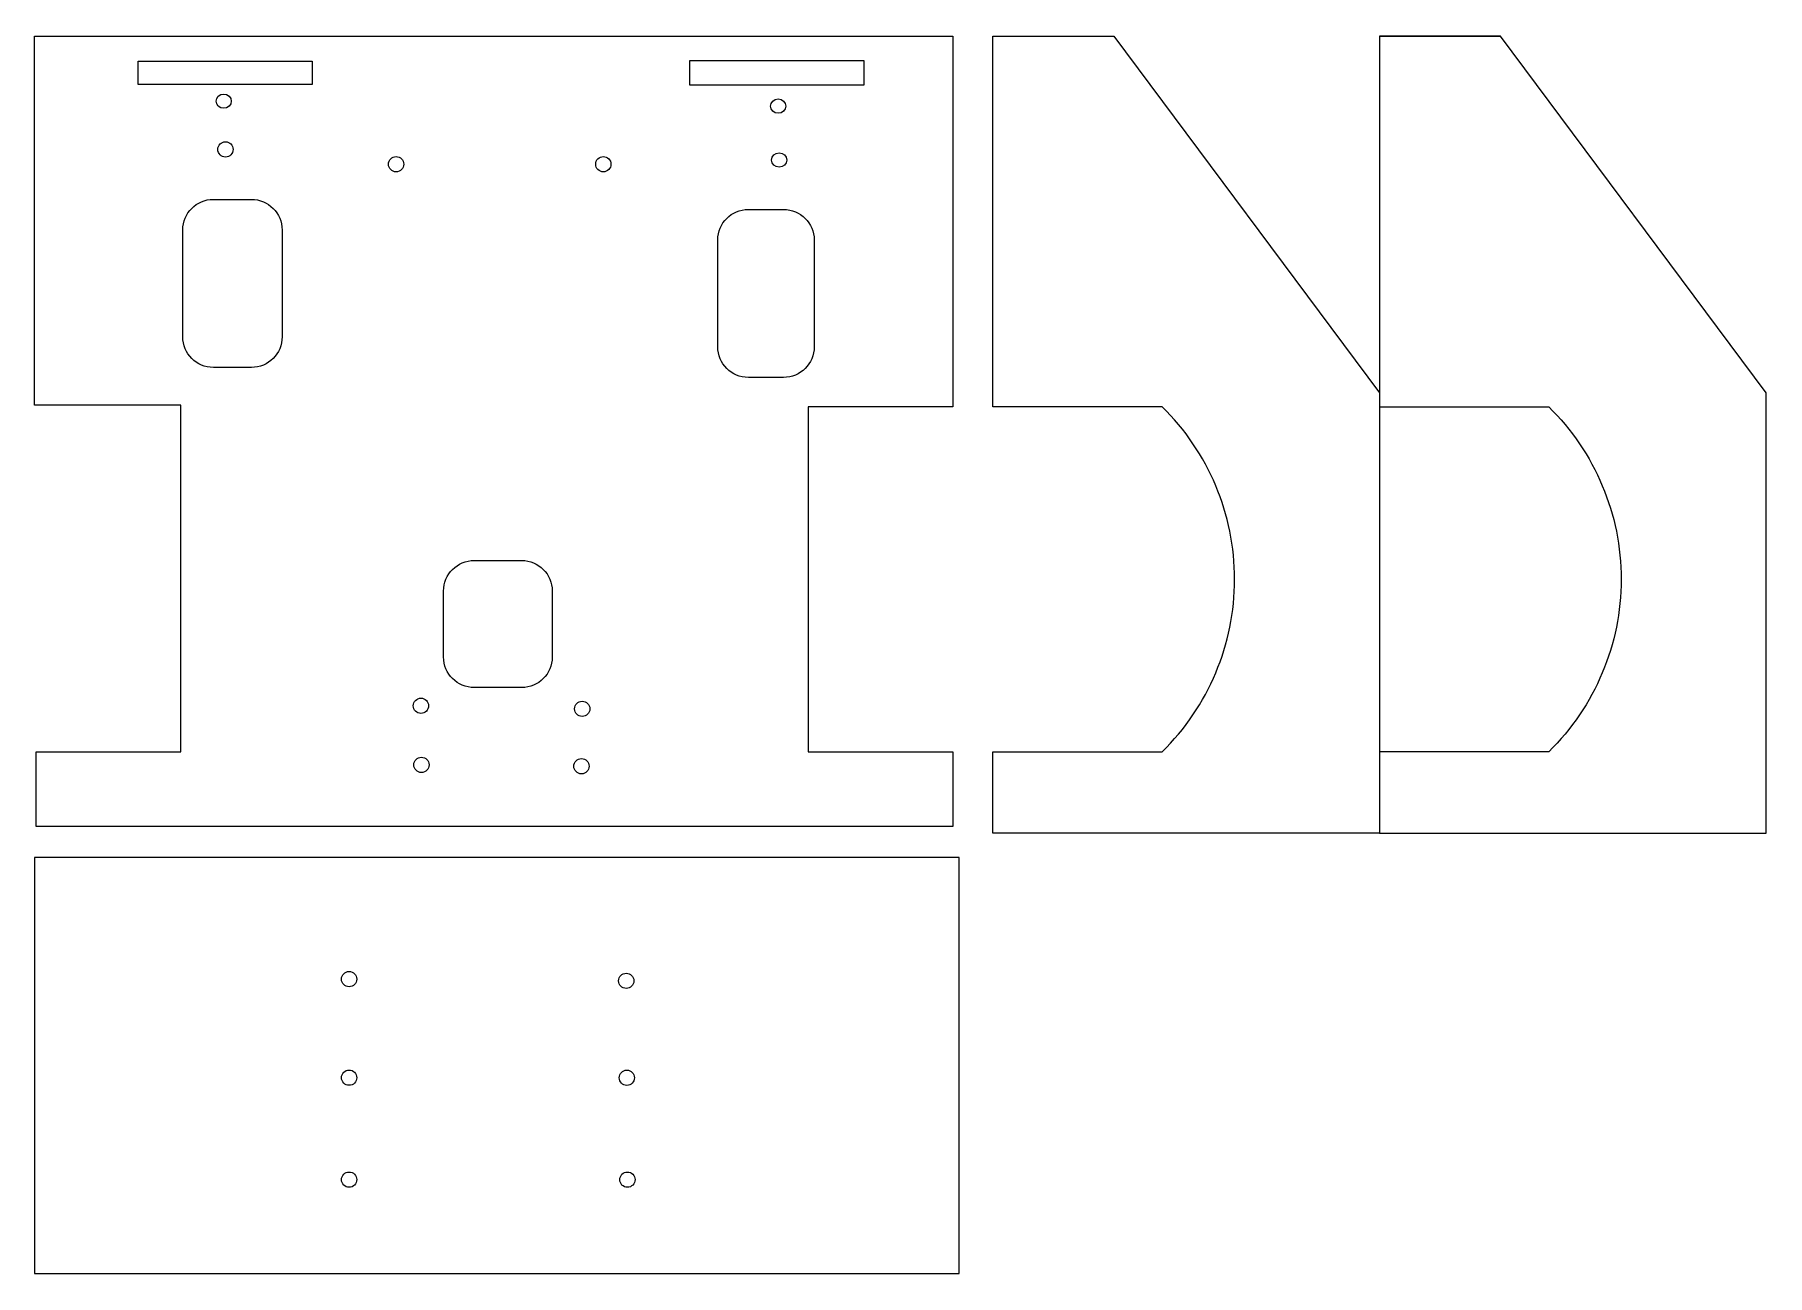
# Paper-space layout 'Page 1' of a CAD drawing. Header units: millimetres. Extents: x 10 to 369, y 15 to 272.
import ezdxf

# ---------------------------------------------------------------- set-up
doc = ezdxf.new("R2010")
doc.units = ezdxf.units.MM
doc.linetypes.add('LT_0', pattern=[0])
doc.layers.add('Default', color=7, linetype='Continuous')

psp = doc.layouts.new('Page 1')

# ---------------------------------------------------------------- linework, layer by layer
at = {"layer": 'Default', "color": 7, "linetype": 'LT_0', "lineweight": 15, "ltscale": 12.7, "transparency": 33554687}
for p, q in [((10, 195.61), (10, 272)), ((10, 272), (105.45, 272)), ((105.45, 272), (200, 272)), ((200, 272), (200, 195.3)), ((208.32, 272), (233.35, 272)), ((313.35, 272), (288.33, 272)), ((31.43, 261.99), (31.43, 266.84)), ((67.43, 266.84), (67.43, 261.99)), ((145.61, 261.86), (145.61, 267)), ((145.61, 267), (181.61, 267)), ((181.61, 267), (181.61, 261.86)), ((67.43, 261.99), (31.43, 261.99)), ((163.61, 261.86), (145.61, 261.86)), ((181.61, 261.86), (163.61, 261.86)), ((46.99, 238.23), (54.86, 238.23)), ((157.71, 236.15), (164.97, 236.15)), ((40.64, 209.79), (40.64, 231.88)), ((61.21, 231.88), (61.21, 209.79)), ((151.36, 207.71), (151.36, 229.8)), ((171.32, 229.8), (171.32, 207.71)), ((54.86, 203.44), (46.99, 203.44)), ((164.97, 201.36), (157.71, 201.36)), ((288.33, 198.16), (288.33, 107)), ((368.32, 107), (368.32, 198.16)), ((40.25, 195.61), (10, 195.61)), ((40.25, 123.86), (40.25, 195.61)), ((170.05, 195.3), (170.05, 123.86)), ((243.32, 195.3), (208.32, 195.3)), ((288.33, 195.3), (323.32, 195.3)), ((100.97, 163.48), (110.77, 163.48)), ((94.62, 143.51), (94.62, 157.13)), ((117.12, 157.13), (117.12, 143.51)), ((110.77, 137.16), (100.97, 137.16)), ((10.3, 108.4), (10.3, 123.86)), ((10.3, 123.86), (40.25, 123.86)), ((170.05, 123.86), (200, 123.86)), ((200, 123.86), (200, 108.4)), ((208.32, 123.86), (243.32, 123.86)), ((323.32, 123.86), (288.33, 123.86)), ((200, 108.4), (10.3, 108.4)), ((288.33, 107), (208.32, 107)), ((288.33, 107), (368.32, 107)), ((201.31, 102), (10, 102)), ((201.31, 15.86), (201.31, 102)), ((10, 15.86), (201.31, 15.86))]:
    psp.add_line(p, q, dxfattribs=at)
for centre in [(49.49, 248.58), (84.8, 245.5), (127.68, 245.5), (89.94, 133.4), (123.31, 132.76), (90.04, 121.16), (123.16, 120.88), (75.07, 76.8), (132.42, 76.45), (75.07, 56.4), (132.55, 56.39), (75.07, 35.29), (132.66, 35.29)]:
    psp.add_circle(centre, 1.58, dxfattribs=at)
for points in [[(208.32, 272), (208.32, 272), (233.35, 272), (233.35, 272)], [(208.32, 195.3), (208.32, 234.53), (208.32, 272), (208.32, 272)], [(233.35, 272), (233.35, 272), (288.33, 198.16), (288.33, 198.16)], [(288.33, 272), (288.33, 272), (313.35, 272), (313.35, 272)], [(288.33, 272), (288.33, 272), (288.33, 234.53), (288.33, 195.3)], [(368.32, 198.16), (368.32, 198.16), (313.35, 272), (313.35, 272)], [(31.43, 266.84), (31.43, 266.84), (67.43, 266.84), (67.43, 266.84)], [(47.55, 258.55), (47.55, 259.37), (48.25, 260.03), (49.12, 260.03)], [(49.12, 257.08), (48.25, 257.08), (47.55, 257.74), (47.55, 258.55)], [(49.12, 260.03), (49.99, 260.03), (50.7, 259.37), (50.7, 258.55)], [(50.7, 258.55), (50.7, 257.74), (49.99, 257.08), (49.12, 257.08)], [(162.28, 257.54), (162.28, 258.35), (162.98, 259.01), (163.85, 259.01)], [(163.85, 259.01), (164.72, 259.01), (165.43, 258.35), (165.43, 257.54)], [(163.85, 256.06), (162.98, 256.06), (162.28, 256.72), (162.28, 257.54)], [(165.43, 257.54), (165.43, 256.72), (164.72, 256.06), (163.85, 256.06)], [(162.48, 246.38), (162.48, 247.2), (163.18, 247.86), (164.05, 247.86)], [(164.05, 247.86), (164.92, 247.86), (165.63, 247.2), (165.63, 246.38)], [(164.05, 244.9), (163.18, 244.9), (162.48, 245.57), (162.48, 246.38)], [(165.63, 246.38), (165.63, 245.57), (164.92, 244.9), (164.05, 244.9)], [(40.64, 231.88), (40.64, 235.39), (43.48, 238.23), (46.99, 238.23)], [(54.86, 238.23), (58.36, 238.23), (61.21, 235.39), (61.21, 231.88)], [(151.36, 229.8), (151.36, 233.31), (154.2, 236.15), (157.71, 236.15)], [(164.97, 236.15), (168.48, 236.15), (171.32, 233.31), (171.32, 229.8)], [(46.99, 203.44), (43.48, 203.44), (40.64, 206.28), (40.64, 209.79)], [(61.21, 209.79), (61.21, 206.28), (58.36, 203.44), (54.86, 203.44)], [(157.71, 201.36), (154.2, 201.36), (151.36, 204.21), (151.36, 207.71)], [(171.32, 207.71), (171.32, 204.21), (168.48, 201.36), (164.97, 201.36)], [(200, 195.3), (200, 195.3), (170.05, 195.3), (170.05, 195.3)], [(258.32, 159.58), (258.32, 173.02), (252.92, 185.89), (243.32, 195.3)], [(323.32, 195.3), (332.92, 185.89), (338.32, 173.02), (338.32, 159.58)], [(94.62, 157.13), (94.62, 160.63), (97.46, 163.48), (100.97, 163.48)], [(110.77, 163.48), (114.28, 163.48), (117.12, 160.63), (117.12, 157.13)], [(243.32, 123.86), (252.92, 133.27), (258.32, 146.14), (258.32, 159.58)], [(338.32, 159.58), (338.32, 146.14), (332.92, 133.27), (323.32, 123.86)], [(100.97, 137.16), (97.46, 137.16), (94.62, 140), (94.62, 143.51)], [(117.12, 143.51), (117.12, 140), (114.28, 137.16), (110.77, 137.16)], [(208.32, 107), (208.32, 107), (208.32, 113.47), (208.32, 123.86)], [(288.33, 123.86), (288.33, 113.47), (288.33, 107), (288.33, 107)], [(10, 102), (10, 102), (10, 15.86), (10, 15.86)]]:
    psp.add_open_spline(points, degree=3, dxfattribs=at)

doc.saveas('drawing.dxf')
